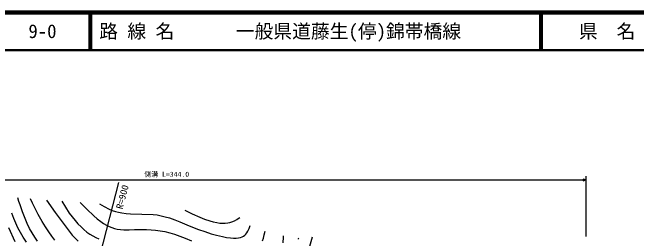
# Model space of a CAD drawing. Units: millimetres, scale not verified. Extents: x 40000 to 680000, y 20000 to 380000.
# Drawn here: x 157278 to 323432, y 319786 to 380000 of the extents above; entities that cross this region are included whole.
import ezdxf
from ezdxf.enums import TextEntityAlignment as Align

# ---------------------------------------------------------------- set-up
doc = ezdxf.new("R2010")
doc.units = ezdxf.units.MM
doc.header["$LTSCALE"] = 1000
for name, color, linetype, lineweight in [('M-BGD', 7, 'Continuous', 25), ('M-TTL', 2, 'Continuous', 140), ('M-TTL-LINE', 7, 'Continuous', 50)]:
    doc.layers.add(name, color=color, linetype=linetype, lineweight=lineweight)
doc.layers.add('M-TTL-TXT', color=7, linetype='Continuous')
doc.styles.add('ＭＳ ゴシック', font='')
doc.styles.get('ＭＳ ゴシック').set_extended_font_data('MS Gothic')

# ---------------------------------------------------------------- blocks, each defined once
blk = doc.blocks.new('BUHIN52')
at = {"color": 7, "linetype": 'Continuous', "lineweight": 25}
for points in [[(0, 0), (-34, 772), (-394, 665)], [(-44, 147), (-326, 637), (-75, 711)], [(-65, 219), (-291, 618), (-94, 676)], [(-87, 293), (-256, 599), (-113, 641)], [(-109, 365), (-221, 580), (-131, 606)]]:
    blk.add_lwpolyline(points, close=True, dxfattribs=at)
for points in [[(-22, 74), (-361, 655), (-56, 746), (-22, 75)], [(-168, 566), (-130, 439), (-186, 561), (-150, 571), (-130, 439)]]:
    blk.add_lwpolyline(points, dxfattribs=at)

msp = doc.modelspace()

# ---------------------------------------------------------------- linework, layer by layer
at = {"layer": 'M-BGD'}
for p, q in [((309939, 336385), (309939, 320322)), ((130382, 335385), (309939, 335385)), ((170975, 278669), (185639, 334704))]:
    msp.add_line(p, q, dxfattribs=at)
for points in [[(163900, 319087), (163187, 320156), (162493, 321307), (161848, 322496), (161217, 323790), (160644, 325103), (159942, 326901), (159293, 328727), (158978, 329654), (158666, 330582)], [(168534, 319374), (167713, 320434), (166928, 321545), (166053, 322900), (165224, 324293), (164160, 326229), (163163, 328167), (162626, 329245), (162091, 330330)], [(166371, 330015), (168657, 326744), (171007, 323483), (172066, 322079), (173172, 320711), (173934, 319855), (174737, 319045)], [(170393, 329719), (171373, 328120), (172413, 326541), (173150, 325532), (173942, 324549), (174711, 323687), (175530, 322861), (176304, 322161), (177119, 321505), (177890, 320958), (178695, 320461), (179453, 320061), (180240, 319715)], [(175321, 329357), (177088, 327593), (178949, 325822), (179850, 325038), (180791, 324300), (181547, 323777), (182325, 323312), (183011, 322968), (183714, 322681), (184408, 322467), (185127, 322307), (185998, 322184), (186896, 322118), (188334, 322103), (189803, 322148), (191402, 322203), (192992, 322197), (194193, 322146), (195379, 322036), (196610, 321860), (197838, 321623), (199140, 321308), (200441, 320932), (201865, 320452), (203290, 319909), (204954, 319202)], [(180404, 328983), (181700, 328278), (183011, 327633), (183825, 327295), (184664, 327011), (185540, 326786), (186431, 326620), (187574, 326478), (188742, 326395), (191738, 326317), (194724, 326180), (195775, 326056), (196823, 325872), (197963, 325604), (199089, 325278), (200487, 324801), (201873, 324263), (204360, 323200), (206799, 322221), (208453, 321627), (210169, 321076), (211622, 320671), (213180, 320300), (214259, 320089), (215346, 319938), (216115, 319885), (216858, 319894), (217433, 319955), (217975, 320073), (218408, 320225), (218806, 320428), (219131, 320657), (219426, 320940), (219718, 321320), (219977, 321758), (220306, 322465), (220604, 323214)], [(160985, 318808), (160134, 320136), (159401, 321388), (158722, 322666), (158144, 323879), (157616, 325125), (157105, 326517)], [(203168, 327308), (205131, 326379), (207153, 325488), (208442, 324981), (209782, 324519), (210734, 324247), (211703, 324033), (212487, 323917), (213263, 323863), (213929, 323873), (214582, 323943), (215154, 324061), (215721, 324241), (216359, 324524), (216981, 324866), (217387, 325113), (217791, 325367)], [(158030, 318924), (156341, 322673)], [(223858, 319159), (224088, 319888), (224322, 320810), (224532, 321764)], [(229344, 318669), (229450, 320131), (229461, 320309), (229473, 320499)], [(233411, 319647), (233444, 319794), (233480, 319951)], [(237059, 320149), (235734, 315463)]]:
    msp.add_lwpolyline(points, dxfattribs=at)
at = {"layer": 'M-TTL'}
msp.add_line((680000, 380000), (40000, 380000), dxfattribs=at)
at = {"layer": 'M-TTL-LINE'}
for p, q in [((177750, 380000), (177750, 370000)), ((178250, 380000), (178250, 370000)), ((297750, 380000), (297750, 370000)), ((298250, 380000), (298250, 370000)), ((40000, 370000), (680000, 370000))]:
    msp.add_line(p, q, dxfattribs=at)

# ---------------------------------------------------------------- block references
at = {"layer": 'M-BGD', "rotation": 73.43674}
msp.add_blockref('BUHIN52', (309939, 335385), dxfattribs=at)

# ---------------------------------------------------------------- texts
at = {"layer": 'M-BGD', "style": 'ＭＳ ゴシック'}
msp.add_text('側溝 L=344.0', height=1320, dxfattribs=at).set_placement((192368, 335858), align=Align.BOTTOM_LEFT)
at = {"layer": 'M-BGD', "style": 'ＭＳ ゴシック', "width": 1.05}
msp.add_text('R=900', height=1833, rotation=75.1, dxfattribs=at).set_placement((187101, 327323), align=Align.BOTTOM_LEFT)
at = {"layer": 'M-TTL-TXT', "style": 'ＭＳ ゴシック'}
for s, p in [('路 線 名', (180380, 375000)), ('一般県道藤生(停)錦帯橋線', (216734, 375000)), ('9-0', (161521, 375000))]:
    msp.add_text(s, height=3666, dxfattribs=at).set_placement(p, align=Align.MIDDLE_LEFT)
msp.add_text('県\u3000名', height=3666, dxfattribs=at).set_placement((315625, 375000), align=Align.MIDDLE_CENTER)

doc.saveas('drawing.dxf')
